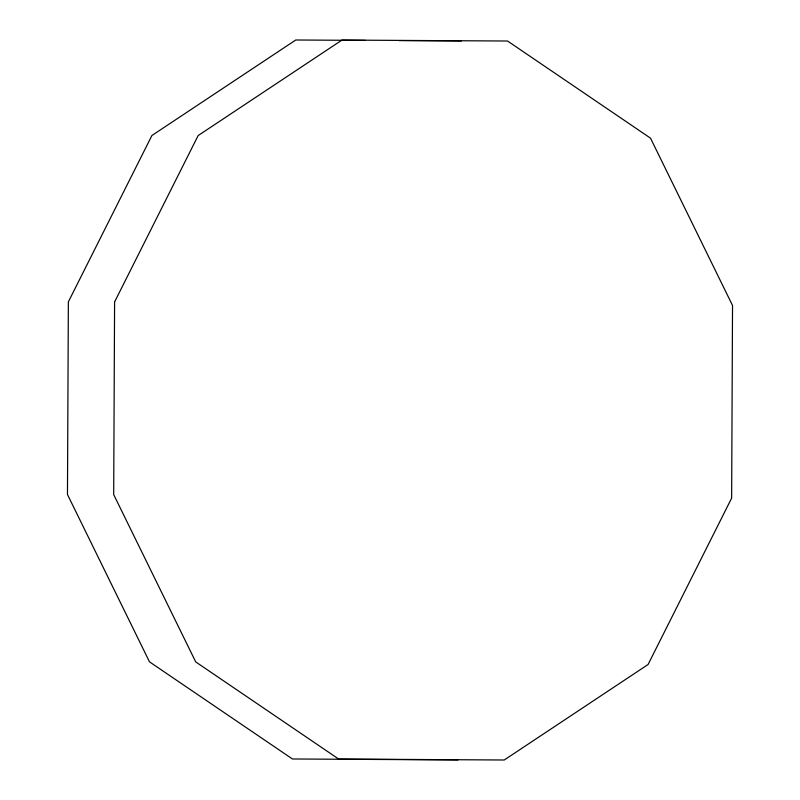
<?xml version="1.0" encoding="UTF-8"?>
<svg xmlns="http://www.w3.org/2000/svg" width="800" height="800" viewBox="0 0 800 800"><rect width="100%" height="100%" fill="white"/><g stroke="black" fill="none" stroke-linecap="round" stroke-linejoin="round"><path stroke-width="1.2" d="M365.48 40.4L295.76 40L151.92 135.5L68.36 301.87L67.47 494.52L149.48 661.83L292.43 758.98L458.01 759.93M399.1 40.59L461.34 40.95M114.59 301.94L113.69 494.59L195.71 661.9L338.66 759.05L504.24 760L648.08 664.5L731.64 498.13L732.53 305.48L650.52 138.17L507.57 41.02L341.99 40.07L198.15 135.57L114.59 301.94"/></g></svg>
